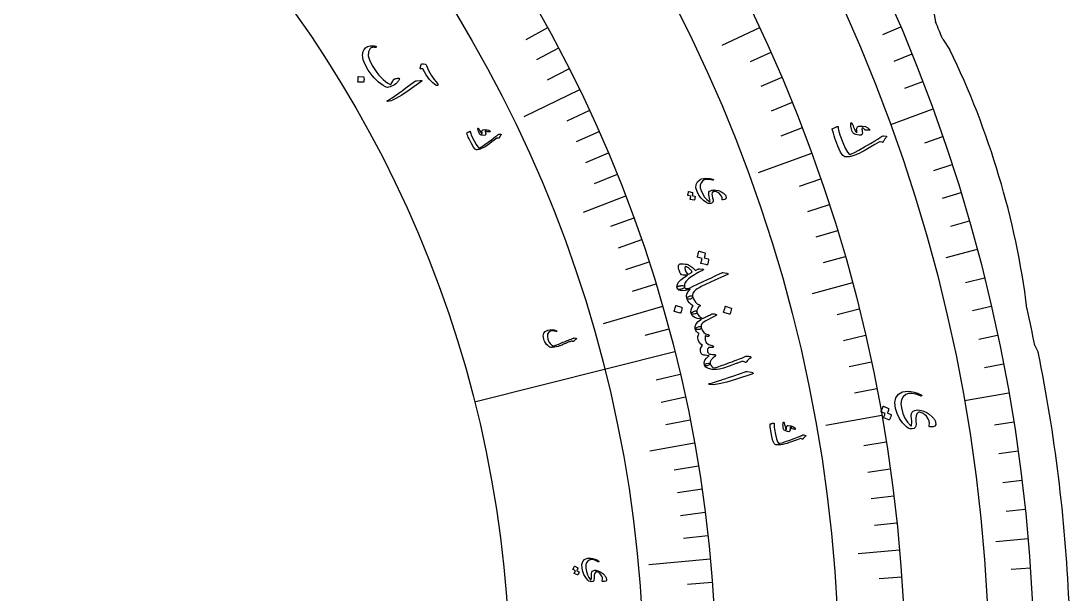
# Model space of a CAD drawing. Header units: millimetres. Extents: x -93 to 93, y -93 to 102.
# Drawn here: x 36.2 to 92.5, y 4.9 to 35.8 of the extents above; entities that cross this region are included whole.
import ezdxf

# ---------------------------------------------------------------- set-up
doc = ezdxf.new("R2010")
doc.units = ezdxf.units.MM
for name, color, linetype in [('CUT_OUTER', 1, 'Continuous'), ('ENGRAVE', 7, 'Continuous'), ('ENGRAVE_FINE', 8, 'Continuous'), ('TEXT', 5, 'Continuous')]:
    doc.layers.add(name, color=color, linetype=linetype)

msp = doc.modelspace()

# ---------------------------------------------------------------- linework, layer by layer
at = {"layer": 'CUT_OUTER'}
for points in [[(84.0327, 38.6613), (85.2114, 36.3037), (85.2127, 36.3006), (85.2135, 36.2974), (85.333, 35.6994)], [(85.7145, 34.7739), (86.0962, 34.2018), (86.0979, 34.199)], [(90.2466, 20.2925), (90.2524, 20.2669)], [(90.6695, 18.3088), (90.8518, 17.9446), (90.8533, 17.9412)]]:
    msp.add_lwpolyline(points, dxfattribs=at)
for centre, radius, start, end in [((20.4341, 8.407), 70.4041, 21.993958, 22.80862), ((45.9461, 14.6487), 44.6586, 7.26032, 25.96195), ((3.9963, 0.8717), 88.4098, 11.375054, 12.672515), ((4.7189, 0.5172), 87.8791, 2.606833, 11.435984)]:
    msp.add_arc(centre, radius, start, end, dxfattribs=at)
at = {"layer": 'ENGRAVE'}
for points in [[(75.8693, 35.3784), (73.8405, 34.4324)], [(66.1826, 32.0566), (63.1857, 30.605)], [(85.1831, 31.0041), (82.9014, 30.1737)], [(78.664, 28.6314), (75.7956, 27.5873)], [(68.6635, 26.3266), (66.3833, 25.4523)], [(87.5612, 23.4619), (85.8859, 23.0131)], [(80.8601, 21.6664), (78.6978, 21.087)], [(70.654, 20.3906), (67.4546, 19.4673)], [(71.3086, 17.9678), (60.5451, 15.2556)], [(89.2728, 15.7412), (86.8816, 15.3196)], [(82.4407, 14.5365), (79.4346, 14.0065)], [(72.3696, 13.0538), (69.9664, 12.6203)], [(90.305, 7.9007), (88.5773, 7.7495)], [(73.2213, 6.8122), (69.9056, 6.5038)], [(83.3939, 7.296), (81.164, 7.1009)]]:
    msp.add_lwpolyline(points, dxfattribs=at)
for radius in [90.65, 90.65, 88.2219, 83.7125, 83.7125, 80.1513, 73.5375, 73.5375, 69.6525, 62.4375, 62.4375]:
    msp.add_circle((0, 0), radius, dxfattribs=at)
at = {"layer": 'ENGRAVE_FINE'}
for points in [[(64.4675, 35.3795), (63.2998, 34.7386)], [(83.4438, 35.4198), (82.4859, 35.0132)], [(65.0576, 34.2822), (63.8792, 33.6612)], [(76.4752, 34.0489), (75.3597, 33.5523)], [(84.0492, 33.9581), (83.0844, 33.5683)], [(65.6294, 33.1744), (64.4407, 32.5735)], [(77.0578, 32.7091), (75.9338, 32.232)], [(84.6291, 32.4861), (83.6576, 32.1131)], [(77.6169, 31.3593), (76.4848, 30.9019)], [(66.717, 30.929), (65.5086, 30.3688)], [(78.1524, 29.9999), (77.0124, 29.5623)], [(67.2325, 29.7919), (66.0147, 29.2522)], [(85.7113, 29.5128), (84.7273, 29.174)], [(67.7288, 28.6455), (66.5021, 28.1267)], [(86.2133, 28.0124), (85.2236, 27.6908)], [(68.2059, 27.4903), (66.9705, 26.9924)], [(79.1517, 27.2541), (77.9972, 26.8566)], [(86.689, 26.5035), (85.6939, 26.1992)], [(79.6153, 25.8686), (78.4541, 25.4913)], [(69.1015, 25.1546), (67.8498, 24.699)], [(87.1384, 24.9865), (86.1381, 24.6997)], [(80.0547, 24.4752), (78.887, 24.1182)], [(69.5196, 23.9747), (68.2604, 23.5404)], [(69.9179, 22.7871), (68.6514, 22.3744)], [(80.4696, 23.0743), (79.2959, 22.7377)], [(70.296, 21.5924), (69.0228, 21.2013)], [(87.9573, 21.9302), (86.9476, 21.6785)], [(88.3266, 20.3918), (87.3127, 20.1577)], [(81.2259, 20.2519), (80.0411, 19.9565)], [(70.9916, 19.1823), (69.7057, 18.8349)], [(81.567, 18.8312), (80.3772, 18.5565)], [(88.6691, 18.8472), (87.6512, 18.6308)], [(81.8832, 17.4048), (80.6889, 17.1509)], [(88.9845, 17.2968), (87.963, 17.0983)], [(71.6051, 16.7473), (70.3081, 16.4439)], [(82.1745, 15.9731), (80.9759, 15.7401)], [(71.8808, 15.5212), (70.5789, 15.2401)], [(72.1357, 14.2899), (70.8291, 14.0311)], [(89.5339, 14.1808), (88.5061, 14.018)], [(82.6819, 13.0955), (81.4759, 12.9045)], [(89.7678, 12.616), (88.7373, 12.4712)], [(72.5825, 11.8131), (71.2678, 11.5991)], [(82.8978, 11.6505), (81.6887, 11.4806)], [(89.9743, 11.0475), (88.9414, 10.9206)], [(72.7741, 10.5682), (71.456, 10.3768)], [(83.0885, 10.202), (81.8766, 10.0532)], [(72.9446, 9.3196), (71.6233, 9.1508)], [(90.1534, 9.4755), (89.1185, 9.3667)], [(83.2539, 8.7503), (82.0396, 8.6227)], [(73.0936, 8.0674), (71.7697, 7.9213)], [(90.4292, 6.3234), (89.3911, 6.2508)], [(83.5086, 5.8395), (82.2906, 5.7543)], [(73.3274, 5.5543), (71.9992, 5.4537)]]:
    msp.add_lwpolyline(points, dxfattribs=at)
at = {"layer": 'TEXT'}
for points in [[(56.4968, 32.6252), (56.4845, 32.5936), (56.4689, 32.5622), (56.4501, 32.5309), (56.428, 32.4999), (56.4028, 32.4691), (56.3747, 32.4387), (56.3436, 32.4087), (56.3096, 32.379), (56.2382, 32.3248), (56.1632, 32.2785), (56.0845, 32.2401), (56.0023, 32.2095), (55.9245, 32.19), (55.8565, 32.1833), (55.7983, 32.1894), (55.7498, 32.2083), (55.6262, 32.2854), (55.5051, 32.3725), (55.3863, 32.4698), (55.2698, 32.5772), (55.1558, 32.6949), (55.0448, 32.8231), (54.9365, 32.9618), (54.8308, 33.1111), (54.6564, 33.405), (54.5506, 33.6694), (54.5138, 33.9049), (54.5466, 34.112), (54.6032, 34.2243), (54.6852, 34.3113), (54.7929, 34.3728), (54.9264, 34.4088), (54.9578, 34.4124), (54.9908, 34.4144), (55.0255, 34.4149), (55.0618, 34.4138), (55.0998, 34.4112), (55.1395, 34.4071), (55.1807, 34.4014), (55.2237, 34.3942), (55.2366, 34.3908), (55.2467, 34.3853), (55.2541, 34.3776), (55.2586, 34.3676), (55.2602, 34.36), (55.2591, 34.3521), (55.2553, 34.344), (55.249, 34.3357), (55.2421, 34.3293), (55.2341, 34.3255), (55.225, 34.3242), (55.2147, 34.3255), (55.1734, 34.3315), (55.1325, 34.3346), (55.0921, 34.3347), (55.0521, 34.3318), (55.0166, 34.3247), (54.9853, 34.3132), (54.958, 34.2973), (54.9348, 34.2771), (54.8362, 34.1003), (54.8273, 33.8787), (54.9074, 33.6119), (55.0759, 33.2992), (55.183, 33.136), (55.2925, 32.9849), (55.4045, 32.8458), (55.5191, 32.7187), (55.6365, 32.6035), (55.7568, 32.4999), (55.8801, 32.4079), (56.0065, 32.3276), (56.056, 32.3712), (56.1034, 32.4325), (56.1485, 32.5117), (56.1913, 32.6088), (56.1975, 32.6146), (56.2109, 32.6219), (56.2316, 32.6308), (56.2595, 32.6411), (56.2628, 32.6414), (56.2655, 32.6418), (56.2676, 32.6424), (56.2692, 32.6431), (56.3089, 32.6542), (56.3551, 32.6637), (56.4077, 32.6713), (56.4667, 32.6772), (56.4864, 32.6761), (56.498, 32.667), (56.5014, 32.65), (56.4968, 32.6252)], [(58.5578, 32.3851), (58.5729, 32.363), (58.5792, 32.3414), (58.5767, 32.3206), (58.5652, 32.3004), (58.5481, 32.2847), (58.5287, 32.2774), (58.5068, 32.2786), (58.4826, 32.288), (58.3021, 32.4185), (58.1215, 32.6098), (57.9401, 32.8616), (57.757, 33.1741), (57.7253, 33.1726), (57.6964, 33.1727), (57.6701, 33.1744), (57.6466, 33.1776), (57.6295, 33.1821), (57.6183, 33.1891), (57.6128, 33.1986), (57.6132, 33.2104), (57.6676, 33.4169), (57.6852, 33.4395), (57.7284, 33.4494), (57.7971, 33.4464), (57.8913, 33.4305), (57.9098, 33.422), (57.9262, 33.4077), (57.9406, 33.3874), (57.9529, 33.3613), (58.069, 33.096), (58.2084, 32.8451), (58.3713, 32.6082), (58.5578, 32.3851)], [(54.5697, 32.7552), (54.575, 32.7539), (54.5798, 32.7505), (54.584, 32.745), (54.5877, 32.7373), (54.5974, 32.6732), (54.6005, 32.6093), (54.597, 32.5455), (54.587, 32.482), (54.584, 32.4747), (54.5797, 32.4696), (54.574, 32.4669), (54.567, 32.4665), (54.2886, 32.4685), (54.2809, 32.4702), (54.2762, 32.4754), (54.2744, 32.4841), (54.2755, 32.4964), (54.2764, 32.507), (54.2775, 32.5235), (54.2787, 32.5459), (54.28, 32.5742), (54.2812, 32.6087), (54.2821, 32.6498), (54.2827, 32.6974), (54.283, 32.7515), (54.2838, 32.7592), (54.2863, 32.7643), (54.2903, 32.7667), (54.2959, 32.7665)], [(57.6138, 32.552), (57.6794, 32.5538), (57.7093, 32.5423), (57.7034, 32.5176), (57.6618, 32.4796), (57.0288, 32.0394), (56.6391, 31.7711), (56.3156, 31.5786), (56.0584, 31.4614), (55.8679, 31.4192), (55.8495, 31.4207), (55.8379, 31.4246), (55.8329, 31.431), (55.8347, 31.4398), (55.8401, 31.449), (55.8486, 31.4583), (55.8602, 31.4675), (55.875, 31.4767), (55.9933, 31.5433), (56.1156, 31.6194), (56.242, 31.705), (56.3725, 31.8002), (56.4069, 31.8243), (56.4994, 31.8907), (56.6499, 31.9994), (56.8583, 32.1505), (57.3173, 32.4908), (57.3427, 32.507), (57.3677, 32.5193), (57.3922, 32.5277), (57.4163, 32.5322)], [(61.383, 29.8199), (61.3842, 29.8161), (61.3843, 29.8123), (61.3832, 29.8086), (61.381, 29.8049), (61.3784, 29.8027), (61.3753, 29.8009), (61.3718, 29.7995), (61.3678, 29.7985), (61.2489, 29.79), (61.2364, 29.7899), (61.2262, 29.7912), (61.2182, 29.7939), (61.2124, 29.798), (61.1942, 29.8186), (61.1755, 29.8346), (61.1564, 29.8459), (61.137, 29.8527), (61.1289, 29.852), (61.1234, 29.8449), (61.1204, 29.8314), (61.1199, 29.8115), (61.1214, 29.7992), (61.1234, 29.7866), (61.1257, 29.7737), (61.1284, 29.7606), (61.1316, 29.7472), (61.1354, 29.7333), (61.1396, 29.7189), (61.1444, 29.704), (61.1478, 29.6463), (61.1145, 29.6112), (61.0445, 29.5985), (60.9377, 29.6083), (60.9032, 29.6169), (60.8744, 29.6276), (60.8511, 29.6405), (60.8335, 29.6555), (60.8189, 29.6744), (60.803, 29.7025), (60.7858, 29.7398), (60.7671, 29.7864), (60.7581, 29.8105), (60.7504, 29.8337), (60.7439, 29.856), (60.7387, 29.8776), (60.7344, 29.8981), (60.7307, 29.9174), (60.7276, 29.9356), (60.725, 29.9526), (60.7256, 29.9642), (60.7281, 29.9735), (60.7326, 29.9805), (60.7391, 29.9853), (60.7471, 29.9878), (60.7541, 29.9869), (60.7602, 29.9825), (60.7653, 29.9748), (60.78, 29.9495), (60.7962, 29.9204), (60.8138, 29.8878), (60.833, 29.8514), (60.8687, 29.7836), (60.8991, 29.7319), (60.9241, 29.6962), (60.944, 29.6767), (60.9477, 29.6747), (60.9514, 29.6745), (60.9552, 29.676), (60.959, 29.6793), (60.9608, 29.6823), (60.9618, 29.6865), (60.9619, 29.6921), (60.961, 29.699), (60.9474, 29.7601), (60.9428, 29.7862), (60.9417, 29.81), (60.944, 29.8313), (60.9499, 29.8502), (60.9588, 29.8682), (60.9704, 29.8819), (60.9846, 29.8914), (61.0016, 29.8966), (61.1245, 29.914), (61.229, 29.907), (61.3152, 29.8757), (61.383, 29.8199)], [(82.681, 29.4984), (82.6537, 29.4683), (82.6285, 29.438), (82.6053, 29.4075), (82.5841, 29.3769), (82.5651, 29.3459), (82.5483, 29.3143), (82.5337, 29.2822), (82.5212, 29.2495), (82.5126, 29.2356), (82.4998, 29.2275), (82.4827, 29.225), (82.4614, 29.2283), (82.3464, 29.2526), (82.3341, 29.2545), (82.3241, 29.2555), (82.3161, 29.2554), (82.3103, 29.2542), (82.0736, 29.1109), (81.859, 28.9834), (81.6664, 28.8716), (81.4961, 28.7754), (81.348, 28.6951), (81.2224, 28.6308), (81.1193, 28.5825), (81.0387, 28.5501), (80.8842, 28.4956), (80.8343, 28.4812), (80.7834, 28.469), (80.7314, 28.459), (80.6784, 28.4514), (80.6243, 28.4462), (80.569, 28.4437), (80.5126, 28.4438), (80.455, 28.4466), (80.347, 28.5145), (80.2224, 28.7041), (80.0805, 29.015), (79.9198, 29.4468), (79.8747, 29.5835), (79.8362, 29.7113), (79.8044, 29.83), (79.7793, 29.9398), (79.7798, 29.9508), (79.7833, 29.9599), (79.7898, 29.967), (79.7993, 29.9721), (79.8461, 29.9929), (79.8889, 30.0115), (79.9276, 30.028), (79.9622, 30.0422), (79.9931, 30.0543), (80.0207, 30.0646), (80.045, 30.073), (80.066, 30.0794), (80.0781, 30.0824), (80.086, 30.0807), (80.09, 30.0744), (80.0898, 30.0634), (80.0951, 29.9822), (80.114, 29.8822), (80.1464, 29.7632), (80.1924, 29.6253), (80.3419, 29.2179), (80.4768, 28.9057), (80.598, 28.6887), (80.7065, 28.5674), (80.8023, 28.6015), (80.9697, 28.6827), (81.2085, 28.8112), (81.5186, 28.9871), (81.8279, 29.1665), (82.0613, 29.3035), (82.2189, 29.3979), (82.3009, 29.4496), (82.3231, 29.4646), (82.3438, 29.4785), (82.3631, 29.4916), (82.381, 29.5036), (82.3972, 29.5146), (82.4117, 29.5246), (82.4243, 29.5334), (82.435, 29.5411), (82.4592, 29.5561), (82.4839, 29.5658), (82.5091, 29.5703), (82.5349, 29.5696), (82.6763, 29.5512), (82.6862, 29.5491), (82.6934, 29.5456), (82.6981, 29.5406), (82.7001, 29.5343), (82.6987, 29.5252), (82.695, 29.5162), (82.6891, 29.5073), (82.681, 29.4984)], [(81.7946, 29.9062), (81.796, 29.8999), (81.7956, 29.8939), (81.7932, 29.8881), (81.7891, 29.8825), (81.7846, 29.8795), (81.7794, 29.8772), (81.7736, 29.8755), (81.7671, 29.8745), (81.5763, 29.8804), (81.5565, 29.8824), (81.5404, 29.8862), (81.5281, 29.8918), (81.5196, 29.8993), (81.4938, 29.935), (81.4666, 29.9636), (81.4381, 29.9848), (81.4082, 29.9988), (81.3952, 29.999), (81.3853, 29.9885), (81.3783, 29.9675), (81.3744, 29.9359), (81.3748, 29.916), (81.3759, 29.8956), (81.3775, 29.8747), (81.3798, 29.8534), (81.3827, 29.8314), (81.3864, 29.8086), (81.3908, 29.7849), (81.396, 29.7604), (81.3922, 29.6679), (81.3335, 29.6173), (81.2199, 29.6087), (81.0516, 29.6417), (80.998, 29.661), (80.9538, 29.6828), (80.9188, 29.7071), (80.8932, 29.7339), (80.873, 29.7663), (80.8523, 29.8136), (80.8308, 29.8759), (80.8087, 29.9532), (80.7982, 29.9929), (80.7896, 30.0311), (80.7828, 30.0678), (80.778, 30.103), (80.7744, 30.1364), (80.7716, 30.1678), (80.7695, 30.1973), (80.7682, 30.2248), (80.7709, 30.2431), (80.7764, 30.2575), (80.7848, 30.268), (80.7959, 30.2746), (80.8089, 30.2773), (80.82, 30.2747), (80.8289, 30.2668), (80.8358, 30.2537), (80.8552, 30.2109), (80.8763, 30.162), (80.8992, 30.1071), (80.9239, 30.0461), (80.9699, 29.9322), (81.0099, 29.8449), (81.0441, 29.784), (81.0725, 29.7496), (81.0781, 29.7459), (81.0841, 29.7449), (81.0903, 29.7467), (81.0968, 29.7514), (81.1003, 29.7558), (81.1025, 29.7624), (81.1035, 29.7713), (81.1032, 29.7824), (81.0915, 29.8821), (81.0883, 29.9244), (81.0903, 29.9624), (81.0975, 29.996), (81.1098, 30.0253), (81.1269, 30.0525), (81.1476, 30.0725), (81.1718, 30.0853), (81.1996, 30.0909), (81.3981, 30.0986), (81.5634, 30.0704), (81.6957, 30.0063), (81.7946, 29.9062)], [(61.9594, 29.6246), (61.9443, 29.6041), (61.9306, 29.5837), (61.9181, 29.5633), (61.9069, 29.543), (61.8971, 29.5225), (61.8886, 29.5019), (61.8816, 29.481), (61.8759, 29.46), (61.8715, 29.4508), (61.864, 29.4449), (61.8536, 29.4423), (61.8401, 29.4429), (61.7671, 29.4504), (61.7594, 29.4508), (61.7531, 29.4508), (61.7481, 29.4502), (61.7446, 29.4491), (61.6067, 29.3448), (61.4815, 29.2517), (61.369, 29.1698), (61.2693, 29.099), (61.1825, 29.0395), (61.1086, 28.9914), (61.0476, 28.9546), (60.9996, 28.9293), (60.9071, 28.8854), (60.877, 28.8731), (60.8462, 28.8622), (60.8145, 28.8527), (60.782, 28.8445), (60.7487, 28.8378), (60.7145, 28.8327), (60.6794, 28.8291), (60.6435, 28.8271), (60.5719, 28.8624), (60.4821, 28.9724), (60.3739, 29.1568), (60.2464, 29.4155), (60.2096, 29.4978), (60.1776, 29.5749), (60.1503, 29.6469), (60.1278, 29.7137), (60.1275, 29.7206), (60.1291, 29.7265), (60.1327, 29.7313), (60.1382, 29.735), (60.1661, 29.7509), (60.1915, 29.7651), (60.2145, 29.7778), (60.2352, 29.7888), (60.2536, 29.7983), (60.2702, 29.8064), (60.2848, 29.8131), (60.2974, 29.8184), (60.3047, 29.821), (60.3098, 29.8204), (60.3126, 29.8168), (60.3132, 29.8099), (60.3216, 29.7597), (60.3396, 29.6987), (60.3673, 29.6267), (60.4046, 29.5437), (60.5234, 29.2997), (60.6273, 29.1141), (60.7167, 28.987), (60.792, 28.9185), (60.8493, 28.9459), (60.9481, 29.0072), (61.0882, 29.1025), (61.2697, 29.2319), (61.4504, 29.3632), (61.5867, 29.4634), (61.6787, 29.5322), (61.7264, 29.5696), (61.7392, 29.5803), (61.7512, 29.5903), (61.7624, 29.5996), (61.7727, 29.6082), (61.7821, 29.6161), (61.7904, 29.6232), (61.7977, 29.6295), (61.8039, 29.635), (61.8179, 29.6458), (61.8327, 29.6535), (61.8481, 29.6579), (61.8641, 29.6591), (61.9532, 29.657), (61.9594, 29.6563), (61.9641, 29.6546), (61.9673, 29.6518), (61.969, 29.648), (61.9687, 29.6423), (61.967, 29.6365), (61.9639, 29.6306), (61.9594, 29.6246)], [(73.8506, 26.1707), (73.8491, 26.2493), (73.8221, 26.3281), (73.7696, 26.407), (73.6918, 26.4858), (73.6283, 26.5307), (73.5603, 26.5626), (73.4878, 26.5815), (73.4109, 26.5874), (73.3966, 26.5856), (73.3827, 26.5809), (73.3693, 26.5733), (73.3563, 26.5628), (73.3225, 26.5118), (73.3084, 26.4418), (73.3139, 26.3527), (73.3389, 26.2446), (73.3646, 26.1382), (73.3712, 26.0567), (73.3588, 26.0001), (73.3275, 25.9683), (73.2492, 25.9383), (73.1733, 25.9289), (73.0999, 25.9399), (73.029, 25.9715), (72.8621, 26.0919), (72.7201, 26.2326), (72.6029, 26.3937), (72.5105, 26.5754), (72.4487, 26.788), (72.4542, 26.9664), (72.5273, 27.1109), (72.6681, 27.2214), (72.7546, 27.2572), (72.8546, 27.2802), (72.9678, 27.2905), (73.0945, 27.288), (73.1309, 27.2842), (73.1663, 27.2796), (73.2008, 27.2741), (73.2344, 27.2679), (73.2673, 27.2607), (73.2996, 27.2525), (73.3313, 27.2434), (73.3625, 27.2333), (73.3763, 27.2267), (73.3837, 27.219), (73.3848, 27.2102), (73.3796, 27.2003), (73.3714, 27.1928), (73.362, 27.1883), (73.3516, 27.1867), (73.34, 27.1881), (73.1644, 27.2237), (73.0163, 27.2282), (72.8955, 27.2018), (72.8022, 27.1447), (72.7195, 27.0424), (72.6789, 26.9224), (72.6802, 26.7847), (72.7233, 26.6291), (72.8094, 26.4411), (72.9127, 26.2809), (73.0333, 26.1486), (73.1715, 26.0439), (73.182, 26.0384), (73.1907, 26.038), (73.1975, 26.0427), (73.2026, 26.0526), (73.2063, 26.0865), (73.2003, 26.141), (73.1845, 26.2159), (73.1588, 26.3113), (73.1364, 26.4097), (73.1323, 26.4896), (73.1465, 26.5508), (73.1789, 26.5935), (73.2241, 26.6243), (73.2751, 26.6468), (73.3318, 26.661), (73.3943, 26.6669), (73.5239, 26.6594), (73.6515, 26.6298), (73.7768, 26.5781), (73.9, 26.5042), (73.9303, 26.4836), (73.9575, 26.4629), (73.9818, 26.442), (74.003, 26.4209), (74.0214, 26.3998), (74.0369, 26.379), (74.0496, 26.3583), (74.0594, 26.3379), (74.0812, 26.2521), (74.0631, 26.1884), (74.0051, 26.1468), (73.9074, 26.1272), (73.8788, 26.1284), (73.8598, 26.1361), (73.8504, 26.1502), (73.8506, 26.1707)], [(72.3867, 26.3249), (72.3904, 26.3232), (72.3933, 26.3201), (72.3956, 26.3155), (72.3972, 26.3094), (72.3969, 26.2856), (72.3955, 26.2621), (72.393, 26.239), (72.3895, 26.2163), (72.3848, 26.1937), (72.3789, 26.1712), (72.3718, 26.1487), (72.3634, 26.1262), (72.3601, 26.1213), (72.3559, 26.1181), (72.3508, 26.1167), (72.3447, 26.1171), (72.1436, 26.1596), (72.1404, 26.1616), (72.1389, 26.1658), (72.1391, 26.172), (72.141, 26.1803), (72.1433, 26.1864), (72.146, 26.1959), (72.1492, 26.2089), (72.1527, 26.2254), (72.1568, 26.2455), (72.1615, 26.2694), (72.1667, 26.2972), (72.1726, 26.3288), (72.0158, 26.3628), (72.0105, 26.3651), (72.0078, 26.3695), (72.0077, 26.3761), (72.0102, 26.3848), (72.0123, 26.3923), (72.0153, 26.4041), (72.0193, 26.4201), (72.0241, 26.4404), (72.0297, 26.4651), (72.036, 26.4946), (72.0429, 26.5289), (72.0506, 26.568), (72.0526, 26.5725), (72.0553, 26.5751), (72.0587, 26.5759), (72.0627, 26.5749), (72.2584, 26.5288), (72.2621, 26.5271), (72.265, 26.524), (72.2673, 26.5194), (72.2689, 26.5134), (72.2696, 26.4934), (72.2691, 26.4736), (72.2675, 26.4541), (72.2647, 26.4347), (72.261, 26.4155), (72.2563, 26.3967), (72.2508, 26.3781), (72.2444, 26.3598)], [(73.1077, 22.9558), (73.1133, 22.9529), (73.1177, 22.9476), (73.121, 22.9402), (73.1231, 22.9305), (73.1212, 22.8927), (73.1177, 22.8557), (73.1126, 22.8193), (73.1058, 22.7836), (73.0973, 22.7484), (73.0868, 22.7132), (73.0744, 22.6782), (73.0602, 22.6433), (73.0548, 22.6358), (73.0481, 22.6311), (73.0401, 22.6293), (73.0307, 22.6304), (72.7219, 22.7146), (72.7171, 22.718), (72.715, 22.7246), (72.7157, 22.7345), (72.7191, 22.7475), (72.723, 22.7569), (72.7277, 22.7718), (72.7334, 22.792), (72.7398, 22.8178), (72.7473, 22.8492), (72.7559, 22.8867), (72.7656, 22.9301), (72.7764, 22.9796), (72.5356, 23.046), (72.5276, 23.05), (72.5236, 23.0572), (72.5238, 23.0676), (72.5281, 23.0812), (72.5318, 23.0929), (72.5372, 23.1113), (72.5441, 23.1363), (72.5527, 23.1679), (72.5627, 23.2065), (72.574, 23.2527), (72.5866, 23.3063), (72.6005, 23.3675), (72.6039, 23.3744), (72.6082, 23.3784), (72.6135, 23.3794), (72.6197, 23.3774), (72.9203, 23.289), (72.9259, 23.2861), (72.9303, 23.2809), (72.9336, 23.2735), (72.9358, 23.2638), (72.9357, 23.2321), (72.9339, 23.2009), (72.9303, 23.17), (72.925, 23.1396), (72.9181, 23.1096), (72.9099, 23.0801), (72.9003, 23.0512), (72.8893, 23.0228)], [(72.0383, 21.8822), (71.9325, 21.7868), (71.8628, 21.687), (71.8291, 21.5825), (71.8315, 21.4733), (71.8308, 21.443), (71.8174, 21.4149), (71.7913, 21.389), (71.7525, 21.3653), (71.7311, 21.3557), (71.709, 21.3468), (71.6861, 21.3386), (71.6627, 21.3312), (71.6386, 21.3249), (71.614, 21.3203), (71.5889, 21.3175), (71.5634, 21.3163), (71.5205, 21.3172), (71.4873, 21.3228), (71.4638, 21.3332), (71.4501, 21.3483), (71.4333, 21.4043), (71.4273, 21.4613), (71.4321, 21.5192), (71.4477, 21.5782), (71.5182, 21.7045), (71.6319, 21.8304), (71.7886, 21.9561), (71.9886, 22.0815), (71.8495, 22.0749), (71.7428, 22.0836), (71.6685, 22.1078), (71.6265, 22.1473), (71.6138, 22.1719), (71.6015, 22.1981), (71.5896, 22.2261), (71.578, 22.2558), (71.5668, 22.2875), (71.5558, 22.3213), (71.545, 22.3573), (71.5345, 22.3954), (71.5174, 22.4661), (71.5078, 22.5217), (71.5058, 22.5622), (71.5113, 22.5875), (71.5362, 22.6339), (71.5663, 22.6668), (71.6016, 22.6861), (71.6422, 22.6918), (71.7759, 22.6871), (71.8808, 22.6791), (71.9569, 22.6681), (72.0041, 22.6539), (72.054, 22.63), (72.1043, 22.6017), (72.1551, 22.5687), (72.2063, 22.5312), (72.258, 22.4891), (72.3101, 22.4425), (72.3627, 22.3913), (72.4157, 22.3355), (72.5451, 22.3978), (72.561, 22.4044), (72.5756, 22.4105), (72.589, 22.4159), (72.6012, 22.4207), (72.6124, 22.4245), (72.6226, 22.4268), (72.6318, 22.4277), (72.6401, 22.4271), (72.8207, 22.4079), (72.8462, 22.4005), (72.8497, 22.386), (72.8314, 22.3642), (72.791, 22.3352), (72.6804, 22.2796), (72.5746, 22.2235), (72.4736, 22.1669), (72.3773, 22.1097), (72.2858, 22.0523), (72.1987, 21.9953), (72.1163, 21.9386), (72.0383, 21.8822)], [(72.2498, 22.2471), (72.2351, 22.2691), (72.2193, 22.2916), (72.2024, 22.3147), (72.1844, 22.3384), (72.1647, 22.3623), (72.1427, 22.3859), (72.1185, 22.4093), (72.092, 22.4324), (72.0658, 22.4549), (72.0387, 22.4752), (72.0109, 22.4935), (71.9824, 22.5096), (71.9532, 22.5234), (71.9234, 22.5347), (71.8929, 22.5435), (71.8619, 22.5498), (71.8511, 22.4618), (71.8656, 22.3684), (71.9054, 22.2694), (71.9704, 22.1648), (71.9884, 22.1509), (72.0129, 22.1445), (72.0439, 22.1457), (72.0814, 22.1545)], [(71.676, 21.5222), (71.7401, 21.5231), (71.7874, 21.5153), (71.8179, 21.4986), (71.8315, 21.4733), (71.8397, 21.4356), (71.8505, 21.4064), (71.8638, 21.3858), (71.8797, 21.3737), (71.9406, 21.3628), (72.0248, 21.3745), (72.1325, 21.4088), (72.2635, 21.4657), (72.5665, 21.6101), (72.8362, 21.7387), (73.0725, 21.8514), (73.2757, 21.9482), (73.4456, 22.029), (73.5822, 22.0942), (73.6856, 22.1435), (73.7557, 22.1769), (73.8028, 22.1968), (73.8429, 22.2107), (73.8759, 22.2188), (73.9019, 22.2209), (74.1017, 22.1975), (74.1512, 22.18), (74.1744, 22.1623), (74.1712, 22.1443), (74.1417, 22.126), (73.7831, 21.9659), (73.4666, 21.8221), (73.1923, 21.6946), (72.9602, 21.5831), (72.7699, 21.488), (72.6213, 21.4096), (72.5142, 21.3477), (72.4488, 21.3023), (72.3481, 21.2042), (72.2835, 21.109), (72.2549, 21.0166), (72.2624, 20.927), (72.2644, 20.8986), (72.2536, 20.8711), (72.2301, 20.8445), (72.1939, 20.8189), (72.1586, 20.8012), (72.1219, 20.7899), (72.0837, 20.7851), (72.0442, 20.7868), (72.0098, 20.794), (71.9835, 20.805), (71.9654, 20.8197), (71.9555, 20.8381), (71.9393, 20.9622), (71.9633, 21.0843), (72.0274, 21.2046), (72.1317, 21.3233), (71.8734, 21.2559), (71.6736, 21.2382), (71.5322, 21.2701), (71.449, 21.3517), (71.4385, 21.3759), (71.4333, 21.3981), (71.4333, 21.4183), (71.4385, 21.4363), (71.4505, 21.4557), (71.4695, 21.4721), (71.4953, 21.4856), (71.5281, 21.4961), (71.5472, 21.5001), (71.5661, 21.5039), (71.5847, 21.5077), (71.6032, 21.5114), (71.6215, 21.5148), (71.6398, 21.5178), (71.6579, 21.5202), (71.676, 21.5222)], [(72.4966, 20.1006), (72.4954, 20.0711), (72.4916, 20.0488), (72.4855, 20.0336), (72.4769, 20.0255), (72.4622, 20.0186), (72.4436, 20.0126), (72.4211, 20.0073), (72.3948, 20.0028), (72.3088, 19.993), (72.2458, 19.9918), (72.2058, 19.9992), (72.1887, 20.0152), (72.1763, 20.1104), (72.1898, 20.2129), (72.2293, 20.3228), (72.2946, 20.4402), (72.1864, 20.5039), (72.0937, 20.592), (72.0164, 20.7045), (71.9545, 20.8415), (71.9532, 20.8578), (71.9592, 20.8731), (71.9724, 20.8872), (71.9929, 20.9003), (72.1282, 20.969), (72.1434, 20.9766), (72.161, 20.9803), (72.1811, 20.9802), (72.2038, 20.9762), (72.2224, 20.9694), (72.2382, 20.9595), (72.2512, 20.9465), (72.2614, 20.9304), (72.3365, 20.7662), (72.423, 20.6383), (72.521, 20.5465), (72.6308, 20.491), (72.6454, 20.485), (72.6571, 20.4763), (72.6658, 20.465), (72.6716, 20.4509), (72.6735, 20.4369), (72.6704, 20.4257), (72.6624, 20.4173), (72.6495, 20.4116), (72.6368, 20.4075), (72.626, 20.4031), (72.6172, 20.3984), (72.6104, 20.3932), (72.5574, 20.3165), (72.5208, 20.2422), (72.5006, 20.1702), (72.4966, 20.1006)], [(71.6796, 20.3573), (71.6851, 20.3543), (71.6893, 20.3491), (71.6923, 20.3418), (71.6941, 20.3323), (71.6858, 20.2592), (71.6703, 20.1882), (71.6477, 20.1194), (71.6179, 20.0528), (71.6126, 20.0456), (71.6064, 20.0414), (71.5994, 20.0401), (71.5915, 20.0417), (71.2874, 20.1265), (71.2795, 20.1306), (71.2759, 20.1377), (71.2765, 20.1478), (71.2813, 20.1609), (71.2855, 20.1723), (71.2915, 20.19), (71.2995, 20.2142), (71.3092, 20.2448), (71.3207, 20.2823), (71.3339, 20.327), (71.3486, 20.379), (71.3648, 20.4383), (71.368, 20.4465), (71.3722, 20.4513), (71.3773, 20.4527), (71.3834, 20.4509)], [(74.3416, 20.3153), (74.3471, 20.3121), (74.3513, 20.3067), (74.3543, 20.299), (74.3561, 20.2892), (74.3476, 20.2139), (74.332, 20.141), (74.3092, 20.0705), (74.2793, 20.0022), (74.274, 19.9949), (74.2677, 19.9907), (74.2607, 19.9895), (74.2529, 19.9914), (73.9481, 20.0846), (73.9402, 20.089), (73.9366, 20.0964), (73.9372, 20.1068), (73.9421, 20.1202), (73.9463, 20.1319), (73.9523, 20.1501), (73.9603, 20.1749), (73.9701, 20.2063), (73.9817, 20.2447), (73.9949, 20.2906), (74.0097, 20.344), (74.0261, 20.4048), (74.0293, 20.4132), (74.0335, 20.4181), (74.0386, 20.4195), (74.0447, 20.4175)], [(73.3259, 20.0044), (73.3414, 20.0077), (73.3646, 20.0075), (73.3957, 20.004), (73.4347, 19.997), (73.4722, 19.9884), (73.5025, 19.9811), (73.5255, 19.9751), (73.5413, 19.9704), (73.5563, 19.9573), (73.5578, 19.9433), (73.5457, 19.9284), (73.5201, 19.9127), (73.5022, 19.9036), (73.481, 19.8924), (73.4564, 19.8791), (73.4285, 19.8638), (73.3973, 19.8469), (73.363, 19.829), (73.3255, 19.8099), (73.2848, 19.7898), (73.1166, 19.7009), (72.9831, 19.6265), (72.8843, 19.5667), (72.8202, 19.5213), (72.7683, 19.4657), (72.7346, 19.405), (72.7193, 19.3391), (72.7223, 19.2681), (72.7235, 19.2479), (72.7198, 19.2291), (72.7111, 19.2117), (72.6974, 19.1958), (72.678, 19.1806), (72.6546, 19.1699), (72.6274, 19.1636), (72.5962, 19.1617), (72.5199, 19.1585), (72.4641, 19.1615), (72.4285, 19.1707), (72.4134, 19.1863), (72.4073, 19.3293), (72.4597, 19.4639), (72.5707, 19.5904), (72.7403, 19.7088), (72.746, 19.7138), (72.7481, 19.7173), (72.7464, 19.7194), (72.7409, 19.72), (72.5369, 19.753), (72.377, 19.8131), (72.2609, 19.9005), (72.1887, 20.0152), (72.186, 20.0298), (72.19, 20.0439), (72.2004, 20.0575), (72.2175, 20.0707), (72.2431, 20.0854), (72.2759, 20.1025), (72.3159, 20.1221), (72.3629, 20.1441), (72.4106, 20.1592), (72.4487, 20.157), (72.4774, 20.1374), (72.4966, 20.1006), (72.5497, 19.9743), (72.6204, 19.8752), (72.7089, 19.8032), (72.8151, 19.7585), (72.8266, 19.7602), (72.8489, 19.7695), (72.882, 19.7863), (72.926, 19.8106), (72.9532, 19.8257), (72.987, 19.8433), (73.0276, 19.8635), (73.0748, 19.8861), (73.1284, 19.9114), (73.1881, 19.9395), (73.2539, 19.9705), (73.3259, 20.0044)], [(73.0844, 18.8944), (73.1059, 18.8885), (73.1237, 18.8808), (73.1379, 18.8711), (73.1484, 18.8596), (73.1546, 18.8471), (73.1559, 18.8341), (73.1522, 18.8208), (73.1436, 18.8071), (73.1303, 18.7957), (73.1125, 18.789), (73.0903, 18.7872), (73.0636, 18.7902), (73.0496, 18.7938), (73.0353, 18.7971), (73.0205, 18.8), (73.0054, 18.8027), (72.99, 18.8054), (72.9745, 18.8089), (72.9588, 18.8129), (72.9429, 18.8176), (72.9428, 18.6133), (73.0045, 18.4581), (73.1281, 18.3516), (73.3139, 18.2937), (73.3353, 18.2878), (73.3529, 18.2806), (73.3667, 18.2719), (73.3768, 18.2618), (73.3831, 18.2492), (73.3849, 18.2364), (73.3822, 18.2233), (73.375, 18.2101), (73.3636, 18.1988), (73.3485, 18.1916), (73.3296, 18.1885), (73.3069, 18.1895), (73.2515, 18.1945), (73.2057, 18.1955), (73.1697, 18.1925), (73.1433, 18.1854), (73.1085, 18.1643), (73.0844, 18.1316), (73.0709, 18.0875), (73.0679, 18.0319), (73.0749, 17.974), (73.0903, 17.9263), (73.114, 17.8889), (73.1463, 17.8617), (73.1927, 17.8426), (73.2593, 17.8292), (73.3459, 17.8215), (73.4525, 17.8195), (73.4656, 17.8186), (73.4762, 17.8125), (73.4844, 17.8012), (73.4902, 17.7848), (73.4926, 17.7671), (73.4908, 17.7521), (73.4847, 17.7396), (73.4743, 17.7298), (73.3487, 17.6284), (73.2631, 17.5259), (73.2173, 17.4222), (73.2114, 17.3173), (73.2076, 17.2948), (73.1925, 17.2738), (73.1661, 17.2542), (73.1284, 17.236), (73.0869, 17.2196), (73.0482, 17.2089), (73.0122, 17.2038), (72.979, 17.2044), (72.9477, 17.2088), (72.9241, 17.2168), (72.9084, 17.2284), (72.9004, 17.2437), (72.8907, 17.3798), (72.9279, 17.5073), (73.0122, 17.6265), (73.1437, 17.7373), (73.1505, 17.7429), (73.1521, 17.7476), (73.1484, 17.7514), (73.1395, 17.7545), (73.0336, 17.7624), (72.9459, 17.7729), (72.8763, 17.7858), (72.8247, 17.8013), (72.7856, 17.8223), (72.7538, 17.8483), (72.7295, 17.8793), (72.7127, 17.9152), (72.6921, 18.0309), (72.7005, 18.1379), (72.7378, 18.2364), (72.8042, 18.3265), (72.7171, 18.3795), (72.6479, 18.4451), (72.5964, 18.5233), (72.5626, 18.6141), (72.5479, 18.706), (72.5528, 18.7907), (72.5774, 18.8682), (72.6217, 18.9387), (72.5454, 18.991), (72.4853, 19.0496), (72.4413, 19.1147), (72.4134, 19.1863), (72.4201, 19.2192), (72.4571, 19.2535), (72.5246, 19.2889), (72.6225, 19.3257), (72.6542, 19.3303), (72.6813, 19.3222), (72.7041, 19.3015), (72.7223, 19.2681), (72.7875, 19.1203), (72.8694, 19.0088), (72.9684, 18.9335), (73.0844, 18.8944)], [(66.0025, 18.6911), (66.0097, 18.6892), (66.0154, 18.6859), (66.0196, 18.681), (66.0224, 18.6746), (66.0231, 18.6676), (66.0213, 18.6611), (66.0169, 18.6549), (66.01, 18.649), (65.9693, 18.617), (65.9352, 18.5855), (65.9077, 18.5544), (65.8869, 18.5239), (65.879, 18.5144), (65.8682, 18.5093), (65.8546, 18.5087), (65.8381, 18.5124), (65.8297, 18.5154), (65.8218, 18.5183), (65.8141, 18.5209), (65.8068, 18.5234), (65.7999, 18.5257), (65.7935, 18.5279), (65.7878, 18.53), (65.7826, 18.532), (65.7733, 18.5352), (65.763, 18.5364), (65.7515, 18.5356), (65.739, 18.5329), (65.7049, 18.5207), (65.6679, 18.5068), (65.628, 18.4913), (65.5852, 18.4742), (65.5394, 18.4555), (65.4906, 18.4355), (65.4387, 18.4141), (65.3839, 18.3913), (65.3295, 18.3677), (65.2781, 18.346), (65.23, 18.3261), (65.1849, 18.3081), (65.1429, 18.2917), (65.1039, 18.2769), (65.0679, 18.2636), (65.0348, 18.2518), (64.9356, 18.2211), (64.8387, 18.2027), (64.744, 18.1965), (64.6516, 18.2026), (64.594, 18.2175), (64.5358, 18.2493), (64.4769, 18.2978), (64.4173, 18.3629), (64.3622, 18.4362), (64.3179, 18.507), (64.2841, 18.5755), (64.261, 18.6416), (64.2353, 18.8166), (64.2638, 18.9558), (64.3467, 19.0593), (64.4843, 19.1272), (64.5949, 19.1505), (64.709, 19.1536), (64.8267, 19.1363), (64.9479, 19.0985), (64.9553, 19.0951), (64.9606, 19.0908), (64.9636, 19.0855), (64.9645, 19.0794), (64.9639, 19.0724), (64.9622, 19.0667), (64.9593, 19.0623), (64.9551, 19.0591), (64.9486, 19.0559), (64.9419, 19.0542), (64.935, 19.054), (64.9279, 19.0555), (64.8248, 19.0753), (64.7392, 19.0846), (64.6711, 19.0834), (64.6205, 19.0719), (64.5232, 19.0069), (64.4696, 18.9129), (64.4595, 18.7898), (64.4928, 18.6374), (64.5462, 18.5069), (64.613, 18.4019), (64.6932, 18.3226), (64.787, 18.2688), (64.8216, 18.2803), (64.8619, 18.2946), (64.9077, 18.3116), (64.9592, 18.3315), (65.0163, 18.3544), (65.0791, 18.3803), (65.1478, 18.4095), (65.2221, 18.4417), (65.2991, 18.4741), (65.375, 18.5057), (65.4497, 18.5364), (65.5233, 18.5663), (65.5959, 18.5953), (65.6674, 18.6231), (65.7378, 18.6498), (65.8072, 18.6754), (65.8732, 18.703), (65.8811, 18.7048), (65.8887, 18.7057), (65.896, 18.7057), (65.9031, 18.7048)], [(75.1935, 17.7302), (75.2555, 17.7196), (75.3046, 17.7116), (75.3408, 17.7061), (75.364, 17.7031), (75.3791, 17.7001), (75.3907, 17.6944), (75.3988, 17.6861), (75.4035, 17.675), (75.4044, 17.6614), (75.4004, 17.6491), (75.3916, 17.6379), (75.378, 17.6279), (75.3108, 17.5812), (75.2522, 17.5305), (75.2022, 17.4758), (75.161, 17.4171), (75.1473, 17.4002), (75.1294, 17.3921), (75.1071, 17.3928), (75.0806, 17.4022), (74.9553, 17.4548), (74.9086, 17.4384), (74.8627, 17.4221), (74.8177, 17.4061), (74.7735, 17.3903), (74.7302, 17.3746), (74.6878, 17.3592), (74.6462, 17.344), (74.6055, 17.329), (74.2284, 17.1907), (73.9316, 17.0911), (73.7153, 17.0299), (73.5794, 17.0069), (73.321, 17.0157), (73.1217, 17.0586), (72.9813, 17.1357), (72.8996, 17.2471), (72.8988, 17.2506), (72.898, 17.254), (72.8972, 17.2574), (72.8964, 17.2608), (72.911, 17.2858), (72.9524, 17.3094), (73.0205, 17.3317), (73.1154, 17.3526), (73.1512, 17.3577), (73.179, 17.3541), (73.1988, 17.3418), (73.2106, 17.3207), (73.2487, 17.2375), (73.2975, 17.1723), (73.3571, 17.1249), (73.4276, 17.0954), (73.4993, 17.1152), (73.5804, 17.1397), (73.6709, 17.1688), (73.7708, 17.2027), (73.8797, 17.2411), (73.9972, 17.2835), (74.1233, 17.33), (74.258, 17.3807), (74.3906, 17.4295), (74.5097, 17.4738), (74.6152, 17.5136), (74.7073, 17.5488), (74.7859, 17.5791), (74.8512, 17.604), (74.9031, 17.6234), (74.9418, 17.6374), (75.1305, 17.719), (75.1497, 17.7247), (75.1666, 17.7285), (75.1812, 17.7303), (75.1935, 17.7302)], [(75.4297, 16.8606), (75.5013, 16.841), (75.53, 16.8187), (75.5155, 16.7938), (75.4579, 16.7664), (74.6266, 16.4971), (74.1157, 16.3341), (73.7015, 16.2317), (73.3841, 16.1892), (73.1635, 16.2061), (73.1441, 16.2137), (73.1328, 16.2218), (73.1295, 16.2303), (73.1343, 16.2393), (73.1432, 16.2476), (73.1555, 16.2548), (73.1711, 16.261), (73.1902, 16.2661), (73.3404, 16.2995), (73.498, 16.3418), (73.6633, 16.3931), (73.8361, 16.4534), (73.8814, 16.4682), (74.0036, 16.5098), (74.2025, 16.5782), (74.4782, 16.6736), (75.0879, 16.8916), (75.1209, 16.9009), (75.152, 16.906), (75.1813, 16.9071), (75.2089, 16.904)], [(84.989, 14.0013), (85.007, 14.1144), (84.9885, 14.2342), (84.9335, 14.3607), (84.8421, 14.4935), (84.7626, 14.5741), (84.6733, 14.637), (84.5743, 14.6825), (84.4655, 14.7104), (84.4446, 14.7114), (84.4235, 14.7082), (84.4023, 14.7007), (84.3811, 14.6889), (84.3198, 14.6246), (84.2818, 14.5279), (84.267, 14.3991), (84.2753, 14.238), (84.2848, 14.0792), (84.2734, 13.9609), (84.2412, 13.8831), (84.1882, 13.8458), (84.0684, 13.8229), (83.9573, 13.8288), (83.8551, 13.8633), (83.7616, 13.9264), (83.5535, 14.1409), (83.3861, 14.3777), (83.2593, 14.6372), (83.1729, 14.9196), (83.1379, 15.2387), (83.1905, 15.4921), (83.3312, 15.6804), (83.5605, 15.8036), (83.6935, 15.8334), (83.8424, 15.8417), (84.0073, 15.8284), (84.1882, 15.7933), (84.2393, 15.7788), (84.289, 15.7633), (84.3371, 15.7469), (84.3837, 15.7296), (84.429, 15.7111), (84.4732, 15.6914), (84.5164, 15.6704), (84.5586, 15.6481), (84.5767, 15.6352), (84.5854, 15.6224), (84.5848, 15.6095), (84.5749, 15.5966), (84.5612, 15.5879), (84.5467, 15.5837), (84.5313, 15.5841), (84.5151, 15.5889), (84.2724, 15.6838), (84.0612, 15.7271), (83.8816, 15.7193), (83.7336, 15.6607), (83.5896, 15.5348), (83.5014, 15.3734), (83.4687, 15.1762), (83.4912, 14.9432), (83.567, 14.6529), (83.6742, 14.398), (83.8132, 14.1784), (83.9842, 13.9937), (83.9978, 13.9832), (84.0102, 13.9804), (84.0212, 13.9854), (84.0309, 13.9981), (84.045, 14.0457), (84.0503, 14.125), (84.0468, 14.2362), (84.0344, 14.3791), (84.0274, 14.5256), (84.0417, 14.6408), (84.0775, 14.7249), (84.1348, 14.7778), (84.2074, 14.8104), (84.286, 14.8297), (84.3709, 14.8358), (84.4619, 14.8285), (84.6457, 14.7849), (84.8209, 14.7102), (84.9873, 14.6042), (85.145, 14.4668), (85.1831, 14.4295), (85.2168, 14.3928), (85.2462, 14.3565), (85.2713, 14.3208), (85.2922, 14.2859), (85.3091, 14.252), (85.322, 14.2192), (85.3309, 14.1873), (85.3401, 14.0587), (85.2978, 13.9719), (85.2042, 13.9272), (85.0593, 13.9244), (85.0186, 13.9334), (84.9934, 13.9493), (84.9835, 13.9719), (84.989, 14.0013)], [(82.9322, 14.5932), (82.937, 14.5899), (82.9405, 14.5847), (82.9426, 14.5775), (82.9433, 14.5685), (82.9367, 14.5346), (82.9288, 14.5015), (82.9193, 14.4691), (82.9085, 14.4376), (82.8961, 14.4066), (82.8819, 14.376), (82.866, 14.3457), (82.8483, 14.3157), (82.8423, 14.3095), (82.8355, 14.3061), (82.8278, 14.3053), (82.8192, 14.3074), (82.5421, 14.4185), (82.538, 14.4222), (82.537, 14.4284), (82.5388, 14.4372), (82.5436, 14.4486), (82.5484, 14.4567), (82.5548, 14.4696), (82.5626, 14.4873), (82.5719, 14.5099), (82.5828, 14.5375), (82.5956, 14.5705), (82.6101, 14.6087), (82.6265, 14.6523), (82.4106, 14.7398), (82.4036, 14.7444), (82.4009, 14.7513), (82.4024, 14.7607), (82.4082, 14.7725), (82.4131, 14.7827), (82.4204, 14.7987), (82.4301, 14.8206), (82.4421, 14.8482), (82.4564, 14.8821), (82.4728, 14.9226), (82.4914, 14.9697), (82.5122, 15.0235), (82.5163, 15.0294), (82.5208, 15.0325), (82.5258, 15.0328), (82.5314, 15.0303), (82.8, 14.916), (82.8048, 14.9127), (82.8083, 14.9075), (82.8105, 14.9004), (82.8112, 14.8914), (82.8071, 14.8628), (82.8015, 14.8347), (82.7942, 14.8072), (82.7853, 14.7802), (82.7751, 14.7539), (82.7636, 14.7281), (82.751, 14.703), (82.7372, 14.6785)], [(78.3435, 13.4259), (78.3215, 13.4088), (78.3008, 13.3914), (78.2815, 13.3735), (78.2635, 13.3554), (78.247, 13.3367), (78.2318, 13.3174), (78.2181, 13.2975), (78.2058, 13.2769), (78.1983, 13.2685), (78.1887, 13.2645), (78.1768, 13.2649), (78.1627, 13.2696), (78.0878, 13.2994), (78.0797, 13.3021), (78.073, 13.304), (78.0676, 13.3048), (78.0635, 13.3047), (77.8863, 13.2357), (77.7258, 13.1748), (77.5823, 13.1219), (77.4555, 13.0769), (77.3458, 13.0399), (77.2531, 13.0111), (77.1776, 12.9905), (77.1192, 12.9781), (77.0081, 12.9594), (76.9726, 12.9555), (76.9367, 12.9532), (76.9003, 12.9526), (76.8635, 12.9537), (76.8262, 12.9565), (76.7885, 12.9613), (76.7503, 12.9681), (76.7116, 12.9768), (76.6464, 13.0356), (76.5845, 13.179), (76.5253, 13.4067), (76.468, 13.7189), (76.4538, 13.817), (76.4431, 13.9083), (76.4359, 13.9926), (76.4322, 14.0701), (76.4339, 14.0775), (76.4374, 14.0832), (76.4426, 14.0873), (76.4496, 14.0896), (76.4839, 14.098), (76.5151, 14.1054), (76.5432, 14.1118), (76.5684, 14.1173), (76.5908, 14.1218), (76.6107, 14.1254), (76.6281, 14.1281), (76.6431, 14.1299), (76.6516, 14.1304), (76.6569, 14.1283), (76.6588, 14.1236), (76.6573, 14.1162), (76.6511, 14.0606), (76.6518, 13.9905), (76.6594, 13.906), (76.6739, 13.807), (76.7264, 13.5131), (76.7806, 13.2854), (76.8371, 13.124), (76.8962, 13.029), (76.9651, 13.0408), (77.0881, 13.076), (77.2649, 13.1348), (77.4958, 13.2173), (77.7265, 13.3021), (77.9008, 13.3672), (78.0187, 13.4124), (78.0804, 13.4376), (78.0972, 13.4451), (78.1129, 13.4521), (78.1275, 13.4586), (78.141, 13.4646), (78.1534, 13.4701), (78.1643, 13.4751), (78.1739, 13.4796), (78.1821, 13.4835), (78.2002, 13.4908), (78.2181, 13.4945), (78.2357, 13.4945), (78.2531, 13.491), (78.3466, 13.4621), (78.3531, 13.4595), (78.3575, 13.4562), (78.3601, 13.4524), (78.3607, 13.4479), (78.3587, 13.4419), (78.3552, 13.4362), (78.3501, 13.4309), (78.3435, 13.4259)], [(77.7922, 13.8054), (77.7924, 13.801), (77.7914, 13.7969), (77.7891, 13.7933), (77.7856, 13.79), (77.7822, 13.7885), (77.7785, 13.7876), (77.7743, 13.7871), (77.7698, 13.7872), (77.6414, 13.8139), (77.6282, 13.8176), (77.6177, 13.8221), (77.6101, 13.8273), (77.6052, 13.8334), (77.592, 13.8606), (77.5771, 13.8831), (77.5603, 13.9009), (77.5418, 13.9139), (77.533, 13.9155), (77.5251, 13.9097), (77.5178, 13.8963), (77.5113, 13.8755), (77.5092, 13.8619), (77.5075, 13.848), (77.5061, 13.8337), (77.5051, 13.8191), (77.5044, 13.8039), (77.5042, 13.788), (77.5044, 13.7715), (77.5049, 13.7544), (77.4913, 13.6923), (77.4455, 13.6651), (77.3676, 13.6728), (77.2575, 13.7152), (77.2236, 13.7346), (77.1963, 13.7546), (77.1755, 13.7752), (77.1614, 13.7964), (77.1516, 13.8207), (77.1432, 13.8552), (77.1362, 13.8999), (77.1305, 13.9549), (77.1282, 13.983), (77.127, 14.0099), (77.1269, 14.0355), (77.1278, 14.0598), (77.1295, 14.0828), (77.1314, 14.1044), (77.1335, 14.1246), (77.1359, 14.1433), (77.14, 14.1554), (77.1455, 14.1644), (77.1524, 14.1706), (77.1607, 14.1737), (77.1699, 14.1739), (77.177, 14.1708), (77.1821, 14.1644), (77.1852, 14.1547), (77.1931, 14.1235), (77.2015, 14.0879), (77.2104, 14.048), (77.2197, 14.0038), (77.2371, 13.9214), (77.2537, 13.8575), (77.2696, 13.8123), (77.2847, 13.7856), (77.288, 13.7824), (77.2919, 13.7811), (77.2963, 13.7816), (77.3013, 13.7839), (77.3042, 13.7865), (77.3065, 13.7907), (77.3082, 13.7966), (77.3094, 13.8041), (77.3134, 13.8729), (77.3164, 13.9019), (77.3223, 13.9273), (77.3312, 13.9492), (77.3431, 13.9675), (77.3579, 13.9838), (77.3743, 13.9948), (77.3922, 14.0006), (77.4117, 14.001), (77.547, 13.9825), (77.6555, 13.9437), (77.7373, 13.8847), (77.7922, 13.8054)], [(67.4081, 5.6632), (67.4249, 5.7327), (67.4193, 5.8083), (67.3914, 5.8897), (67.3411, 5.977), (67.2957, 6.0312), (67.2432, 6.0749), (67.1839, 6.1082), (67.1175, 6.1311), (67.1045, 6.1328), (67.0913, 6.1319), (67.0777, 6.1283), (67.0638, 6.1221), (67.0224, 6.085), (66.9938, 6.0267), (66.9781, 5.9472), (66.9752, 5.8463), (66.9732, 5.7469), (66.9602, 5.6737), (66.9362, 5.6267), (66.9014, 5.6061), (66.8256, 5.5978), (66.7567, 5.607), (66.6947, 5.6336), (66.6396, 5.6777), (66.5207, 5.8221), (66.4283, 5.9785), (66.3624, 6.147), (66.323, 6.328), (66.3176, 6.5291), (66.3635, 6.6846), (66.461, 6.7948), (66.6103, 6.8596), (66.6946, 6.8711), (66.7878, 6.8685), (66.8898, 6.8515), (67.0006, 6.8201), (67.0318, 6.8084), (67.0619, 6.7962), (67.091, 6.7834), (67.1191, 6.7702), (67.1463, 6.7563), (67.1728, 6.7417), (67.1986, 6.7264), (67.2237, 6.7103), (67.2343, 6.7014), (67.2391, 6.6929), (67.2381, 6.6849), (67.2312, 6.6774), (67.2222, 6.6727), (67.213, 6.6708), (67.2034, 6.6719), (67.1936, 6.6758), (67.0474, 6.7475), (66.9181, 6.7855), (66.8058, 6.7901), (66.7106, 6.7613), (66.6144, 6.6904), (66.551, 6.5942), (66.5204, 6.4729), (66.5225, 6.3262), (66.5549, 6.1411), (66.6088, 5.9765), (66.6843, 5.8324), (66.7817, 5.7085), (66.7896, 5.7013), (66.7972, 5.6989), (66.8043, 5.7015), (66.811, 5.709), (66.8221, 5.7379), (66.8294, 5.7872), (66.8328, 5.8567), (66.8322, 5.9465), (66.8352, 6.0382), (66.85, 6.1093), (66.8766, 6.1599), (66.915, 6.19), (66.9618, 6.2066), (67.0118, 6.2146), (67.0649, 6.2141), (67.1212, 6.2049), (67.2335, 6.1684), (67.3389, 6.113), (67.4372, 6.0386), (67.5285, 5.9452), (67.5503, 5.9201), (67.5695, 5.8955), (67.586, 5.8715), (67.5998, 5.8481), (67.6111, 5.8253), (67.6199, 5.8034), (67.6263, 5.7823), (67.6303, 5.7621), (67.6296, 5.6816), (67.599, 5.6297), (67.5384, 5.6065), (67.448, 5.6119), (67.4231, 5.6196), (67.4082, 5.6307), (67.4032, 5.6452), (67.4081, 5.6632)], [(66.1564, 6.1363), (66.1592, 6.134), (66.1611, 6.1306), (66.1621, 6.126), (66.1621, 6.1203), (66.1563, 6.0994), (66.1496, 6.0791), (66.1421, 6.0594), (66.1338, 6.0402), (66.1245, 6.0215), (66.1141, 6.0031), (66.1026, 5.985), (66.0901, 5.9671), (66.0861, 5.9635), (66.0816, 5.9617), (66.0768, 5.9617), (66.0715, 5.9634), (65.9045, 6.0471), (65.9022, 6.0496), (65.9018, 6.0535), (65.9034, 6.059), (65.907, 6.0659), (65.9104, 6.0707), (65.915, 6.0784), (65.9208, 6.0891), (65.9277, 6.1028), (65.9359, 6.1195), (65.9455, 6.1394), (65.9566, 6.1626), (65.969, 6.189), (65.8389, 6.255), (65.8348, 6.2582), (65.8335, 6.2627), (65.8349, 6.2685), (65.8391, 6.2756), (65.8427, 6.2817), (65.8481, 6.2914), (65.8552, 6.3046), (65.8641, 6.3212), (65.8747, 6.3417), (65.8871, 6.3662), (65.9011, 6.3947), (65.9168, 6.4273), (65.9196, 6.4308), (65.9226, 6.4325), (65.9257, 6.4324), (65.9291, 6.4305), (66.0905, 6.345), (66.0934, 6.3427), (66.0953, 6.3393), (66.0962, 6.3347), (66.0963, 6.3291), (66.0922, 6.3114), (66.0873, 6.2941), (66.0813, 6.2773), (66.0744, 6.2609), (66.0667, 6.2449), (66.0583, 6.2294), (66.0491, 6.2144), (66.0393, 6.1998)]]:
    msp.add_lwpolyline(points, close=True, dxfattribs=at)

doc.saveas('drawing.dxf')
